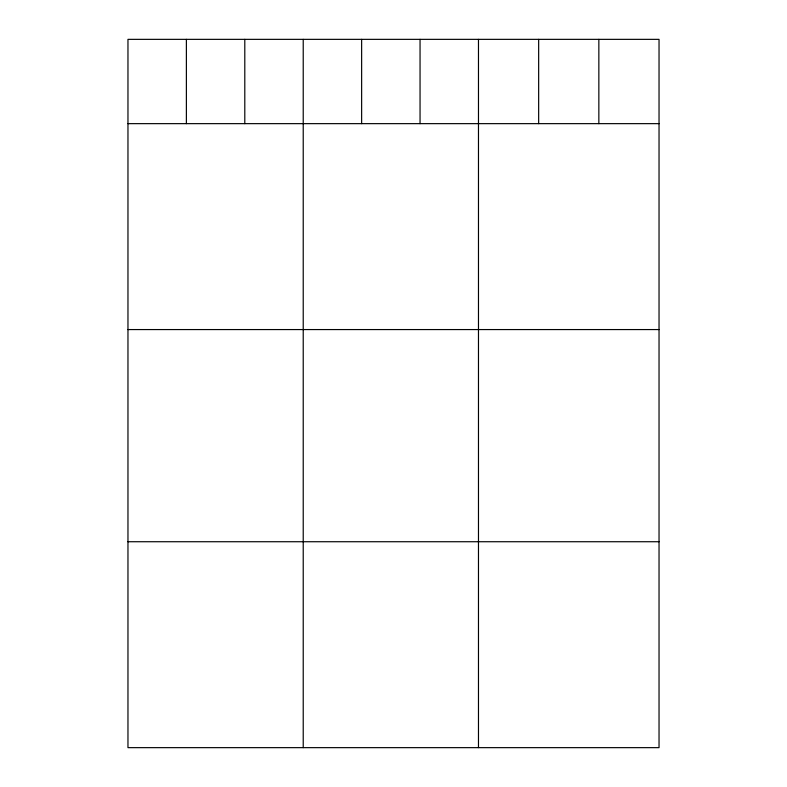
<?xml version="1.0" encoding="UTF-8"?>
<svg xmlns="http://www.w3.org/2000/svg" width="787" height="787" viewBox="0 0 787 787"><rect width="100%" height="100%" fill="white"/><g stroke="black" fill="none" stroke-linecap="round" stroke-linejoin="round"><path stroke-width="1.18" d="M659.034 123.648L659.034 747.65L127.966 747.65L127.966 39.35L659.034 39.35L659.034 123.648L127.966 123.648M127.966 329.566L659.034 329.566M127.966 541.731L659.034 541.731M598.848 39.35L598.848 123.648M538.662 39.35L538.662 123.648M478.476 39.35L478.476 747.65M420.051 39.35L420.051 123.648M361.636 39.35L361.636 123.648M303.221 39.35L303.221 747.65M244.796 39.35L244.796 123.648M186.381 39.35L186.381 123.648"/></g></svg>
